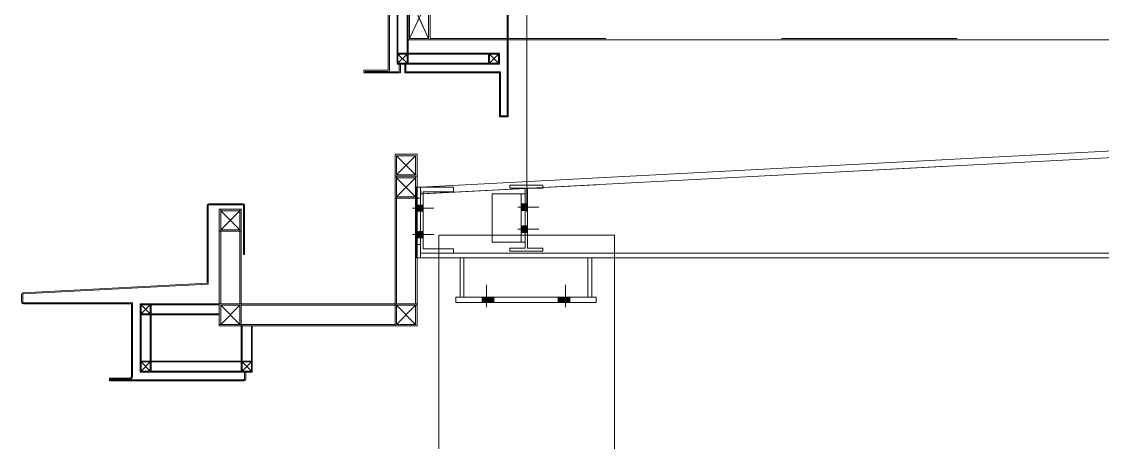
# Model space of a CAD drawing. Header units: millimetres. Extents: x 652937 to 1670132, y 1473552 to 2851037.
# Drawn here: x 663579.24 to 663581.699, y 1524558.998 to 1524559.955 of the extents above; entities that cross this region are included whole.
import ezdxf

# ---------------------------------------------------------------- set-up
doc = ezdxf.new("R2010")
doc.units = ezdxf.units.MM
for name, pattern in [('Grid Line', [22.225, 12.7, -3.175, 3.175, -3.175]), ('XKITLINE00', [0]), ('XKITLINE02', [4, 2, -2])]:
    doc.linetypes.add(name, pattern=pattern)
for name, color, linetype, lineweight in [('A-230-M_FLOOR', 7, 'Continuous', 25), ('Bolt', 7, 'Continuous', 0), ('Part', 7, 'Continuous', 0), ('Vertical Circulation', 7, 'Continuous', 9), ('Z-030-M_GRID', 7, 'Continuous', 9)]:
    doc.layers.add(name, color=color, linetype=linetype, lineweight=lineweight)

# ---------------------------------------------------------------- blocks, each defined once
blk = doc.blocks.new('*A20671558')
at = {"layer": 'Part', "color": 7, "linetype": 'XKITLINE02', "lineweight": 0}
for p, q in [((648.676025, 24.343026), (662.776018, 25.081973)), ((648.676026, 23.668126), (648.676025, 24.343026)), ((662.776018, 23.668126), (648.676025, 23.668126))]:
    blk.add_line(p, q, dxfattribs=at)
blk = doc.blocks.new('*A20681559')
at = {"layer": 'Part', "color": 7, "linetype": 'XKITLINE00', "lineweight": 0}
for p, q in [((648.676022, 23.618126), (648.676022, 23.668126)), ((648.676029, 23.618126), (648.676022, 23.618126)), ((648.676022, 23.618126), (662.776022, 23.618126)), ((649.050994, 23.668126), (662.776022, 23.668126))]:
    blk.add_line(p, q, dxfattribs=at)
at = {"layer": 'Part', "color": 7, "linetype": 'XKITLINE02', "lineweight": 0}
for p, q in [((648.676022, 23.668126), (649.050994, 23.668126)), ((648.676029, 23.668126), (648.676029, 23.618126))]:
    blk.add_line(p, q, dxfattribs=at)
blk = doc.blocks.new('*A20691560')
at = {"layer": 'Part', "color": 7, "linetype": 'XKITLINE00', "lineweight": 0}
for p, q in [((648.676022, 24.418126), (662.776022, 25.157076)), ((662.776022, 25.081973), (650.068044, 24.415976)), ((648.705994, 24.344594), (649.868044, 24.405495)), ((649.91826, 24.408126), (649.893044, 24.406805))]:
    blk.add_line(p, q, dxfattribs=at)
at = {"layer": 'Part', "color": 7, "linetype": 'XKITLINE02', "lineweight": 0}
for p, q in [((648.679948, 24.343229), (648.676022, 24.418126)), ((648.676029, 24.418126), (648.679954, 24.343229)), ((649.868044, 24.405495), (649.893044, 24.406805)), ((649.91826, 24.408126), (650.068044, 24.415976)), ((649.918267, 24.408126), (649.91826, 24.408126)), ((648.679948, 24.343229), (648.705994, 24.344594)), ((648.679954, 24.343229), (648.679948, 24.343229))]:
    blk.add_line(p, q, dxfattribs=at)
blk = doc.blocks.new('*A20701561')
at = {"layer": 'Part', "color": 7, "linetype": 'XKITLINE02', "lineweight": 0}
for p, q in [((648.784212, 26.593119), (648.784212, 26.093119)), ((648.784212, 26.109119), (648.784211, 26.109119)), ((648.784211, 26.109119), (662.259222, 26.109119))]:
    blk.add_line(p, q, dxfattribs=at)
at = {"layer": 'Part', "color": 7, "linetype": 'XKITLINE00', "lineweight": 0}
for p, q in [((648.784211, 26.318121), (648.784211, 26.093119)), ((648.784212, 26.093119), (648.784211, 26.093119)), ((648.784211, 26.093119), (662.259222, 26.093119))]:
    blk.add_line(p, q, dxfattribs=at)
blk = doc.blocks.new('*A21151606')
at = {"layer": 'Part', "color": 7, "linetype": 'XKITLINE00', "lineweight": 0}
for p, q in [((646.636028, 22.443115), (646.636028, 22.843115)), ((646.636028, 22.843115), (646.761028, 22.843115)), ((646.761029, 22.843115), (646.761028, 22.843115)), ((646.761028, 22.843115), (646.761028, 22.443115)), ((646.761028, 22.443115), (646.636028, 22.443115)), ((646.761029, 22.443115), (646.761028, 22.443115))]:
    blk.add_line(p, q, dxfattribs=at)
at = {"layer": 'Part', "color": 7, "linetype": 'XKITLINE02', "lineweight": 0}
for p, q in [((646.636029, 22.443115), (646.636029, 22.843115)), ((646.646028, 22.443115), (646.646028, 22.843115)), ((646.646029, 22.443115), (646.646029, 22.843115)), ((646.751028, 22.443115), (646.751028, 22.843115)), ((646.751029, 22.843115), (646.751029, 22.443115)), ((646.761029, 22.443115), (646.761029, 22.843115))]:
    blk.add_line(p, q, dxfattribs=at)
blk = doc.blocks.new('*A21161607')
at = {"layer": 'Part', "color": 7, "linetype": 'XKITLINE00', "lineweight": 0}
for p, q in [((645.611029, 22.968115), (645.486028, 22.968115)), ((645.486028, 22.968115), (645.486028, 22.443115)), ((645.611028, 22.443115), (645.611028, 22.968115)), ((645.486028, 22.443115), (645.611029, 22.443115))]:
    blk.add_line(p, q, dxfattribs=at)
at = {"layer": 'Part', "color": 7, "linetype": 'XKITLINE02', "lineweight": 0}
for p, q in [((645.486029, 22.443115), (645.486029, 22.968115)), ((645.496028, 22.443115), (645.496028, 22.968115)), ((645.496029, 22.443115), (645.496029, 22.968115)), ((645.601028, 22.968115), (645.601028, 22.443115)), ((645.601029, 22.443115), (645.601029, 22.968115)), ((645.611029, 22.443115), (645.611029, 22.968115))]:
    blk.add_line(p, q, dxfattribs=at)
blk = doc.blocks.new('*A21171608')
at = {"layer": 'Part', "color": 7, "linetype": 'XKITLINE00', "lineweight": 0}
for p, q in [((645.486028, 23.093115), (646.386028, 23.093115)), ((645.486028, 23.093115), (645.486028, 22.968115)), ((646.386029, 23.093115), (646.386028, 23.093115)), ((646.386028, 23.093115), (646.386028, 22.968115)), ((645.486028, 22.968115), (646.386028, 22.968115)), ((646.386028, 22.968115), (646.386029, 22.968115))]:
    blk.add_line(p, q, dxfattribs=at)
at = {"layer": 'Part', "color": 7, "linetype": 'XKITLINE02', "lineweight": 0}
for p, q in [((646.386029, 23.083115), (645.486028, 23.083115)), ((645.486029, 23.093115), (645.486029, 22.968115)), ((646.386028, 23.093115), (646.386029, 23.093115)), ((646.386029, 23.083115), (646.386028, 23.083115)), ((646.386029, 22.968115), (646.386029, 23.093115)), ((645.486028, 22.978115), (646.386029, 22.978115)), ((646.386028, 22.978115), (646.386029, 22.978115)), ((646.386028, 22.968115), (646.386029, 22.968115))]:
    blk.add_line(p, q, dxfattribs=at)
blk = doc.blocks.new('*A21181609')
at = {"layer": 'Part', "color": 7, "linetype": 'XKITLINE00', "lineweight": 0}
for p, q in [((645.486028, 22.318115), (645.486028, 22.443115)), ((645.486028, 22.443115), (645.486029, 22.443115)), ((645.486028, 22.443115), (646.761029, 22.443115)), ((646.761028, 22.443115), (646.761028, 22.318115)), ((645.486029, 22.318115), (645.486028, 22.318115)), ((645.486028, 22.318115), (646.761029, 22.318115))]:
    blk.add_line(p, q, dxfattribs=at)
at = {"layer": 'Part', "color": 7, "linetype": 'XKITLINE02', "lineweight": 0}
for p, q in [((645.486028, 22.433115), (645.486029, 22.433115)), ((646.761029, 22.433115), (645.486028, 22.433115)), ((645.486029, 22.443115), (645.486029, 22.318115)), ((646.761029, 22.443115), (646.761029, 22.318115)), ((645.486029, 22.328115), (645.486028, 22.328115)), ((645.486028, 22.328115), (646.761029, 22.328115))]:
    blk.add_line(p, q, dxfattribs=at)
blk = doc.blocks.new('*A21191610')
at = {"layer": 'Part', "color": 7, "linetype": 'XKITLINE00', "lineweight": 0}
for p, q in [((646.63603, 24.168115), (646.386028, 24.168115)), ((646.386028, 24.168115), (646.386028, 23.093115)), ((646.636028, 23.093115), (646.636028, 24.168115)), ((646.386028, 23.093115), (646.63603, 23.093115))]:
    blk.add_line(p, q, dxfattribs=at)
at = {"layer": 'Part', "color": 7, "linetype": 'XKITLINE02', "lineweight": 0}
for p, q in [((646.38603, 23.093115), (646.38603, 24.168115)), ((646.402028, 23.093115), (646.402028, 24.168115)), ((646.402029, 23.093115), (646.402029, 24.168115)), ((646.620028, 24.168115), (646.620028, 23.093115)), ((646.620029, 23.093115), (646.620029, 24.168115)), ((646.63603, 23.093115), (646.63603, 24.168115))]:
    blk.add_line(p, q, dxfattribs=at)
blk = doc.blocks.new('*A21201611')
at = {"layer": 'Part', "color": 7, "linetype": 'XKITLINE02', "lineweight": 0}
for p, q in [((645.611034, 22.443115), (645.486029, 22.443115)), ((645.486029, 22.443115), (645.486029, 22.318115)), ((645.601029, 22.328115), (645.496029, 22.433115)), ((645.496029, 22.328115), (645.601029, 22.433115)), ((645.496034, 22.433115), (645.496029, 22.433115)), ((645.496029, 22.433115), (645.496029, 22.328115)), ((645.496029, 22.433115), (645.601029, 22.433115)), ((645.496034, 22.328115), (645.601034, 22.433115)), ((645.496034, 22.433115), (645.601034, 22.328115)), ((645.601034, 22.433115), (645.601029, 22.433115)), ((645.601029, 22.433115), (645.601029, 22.328115)), ((645.611029, 22.318115), (645.611029, 22.443115)), ((645.486029, 22.318115), (645.611029, 22.318115)), ((645.496034, 22.328115), (645.496029, 22.328115)), ((645.601029, 22.328115), (645.496029, 22.328115)), ((645.601034, 22.328115), (645.601029, 22.328115)), ((645.611034, 22.318115), (645.611029, 22.318115))]:
    blk.add_line(p, q, dxfattribs=at)
blk = doc.blocks.new('*A21211612')
at = {"layer": 'Part', "color": 7, "linetype": 'XKITLINE02', "lineweight": 0}
for p, q in [((646.761034, 22.443115), (646.636029, 22.443115)), ((646.636029, 22.443115), (646.636029, 22.318115)), ((646.751029, 22.328115), (646.646029, 22.433115)), ((646.646029, 22.328115), (646.751029, 22.433115)), ((646.646034, 22.433115), (646.646029, 22.433115)), ((646.646029, 22.433115), (646.646029, 22.328115)), ((646.646029, 22.433115), (646.751029, 22.433115)), ((646.646034, 22.328115), (646.751034, 22.433115)), ((646.646034, 22.433115), (646.751034, 22.328115)), ((646.751034, 22.433115), (646.751029, 22.433115)), ((646.751029, 22.433115), (646.751029, 22.328115)), ((646.761029, 22.318115), (646.761029, 22.443115)), ((646.636029, 22.318115), (646.761029, 22.318115)), ((646.646034, 22.328115), (646.646029, 22.328115)), ((646.751029, 22.328115), (646.646029, 22.328115)), ((646.751034, 22.328115), (646.751029, 22.328115)), ((646.761034, 22.318115), (646.761029, 22.318115))]:
    blk.add_line(p, q, dxfattribs=at)
blk = doc.blocks.new('*A21221613')
at = {"layer": 'Part', "color": 7, "linetype": 'XKITLINE02', "lineweight": 0}
for p, q in [((646.636034, 24.168115), (646.38603, 24.168115)), ((646.38603, 24.168115), (646.38603, 23.918115)), ((646.62003, 23.934115), (646.40203, 24.152115)), ((646.40203, 23.934115), (646.62003, 24.152115)), ((646.402034, 24.152115), (646.40203, 24.152115)), ((646.40203, 24.152115), (646.40203, 23.934115)), ((646.40203, 24.152115), (646.62003, 24.152115)), ((646.402034, 23.934115), (646.620034, 24.152115)), ((646.402034, 24.152115), (646.620034, 23.934115)), ((646.620034, 24.152115), (646.62003, 24.152115)), ((646.62003, 24.152115), (646.62003, 23.934115)), ((646.63603, 23.918115), (646.63603, 24.168115)), ((646.38603, 23.918115), (646.63603, 23.918115)), ((646.402034, 23.934115), (646.40203, 23.934115)), ((646.62003, 23.934115), (646.40203, 23.934115)), ((646.620034, 23.934115), (646.62003, 23.934115)), ((646.636034, 23.918115), (646.63603, 23.918115))]:
    blk.add_line(p, q, dxfattribs=at)
blk = doc.blocks.new('*A21231614')
at = {"layer": 'Part', "color": 7, "linetype": 'XKITLINE02', "lineweight": 0}
for p, q in [((646.636034, 23.093115), (646.38603, 23.093115)), ((646.38603, 23.093115), (646.38603, 22.843115)), ((646.62003, 22.859115), (646.40203, 23.077115)), ((646.40203, 22.859115), (646.62003, 23.077115)), ((646.402034, 23.077115), (646.40203, 23.077115)), ((646.40203, 23.077115), (646.40203, 22.859115)), ((646.40203, 23.077115), (646.62003, 23.077115)), ((646.402034, 22.859115), (646.620034, 23.077115)), ((646.402034, 23.077115), (646.620034, 22.859115)), ((646.620034, 23.077115), (646.62003, 23.077115)), ((646.62003, 23.077115), (646.62003, 22.859115)), ((646.63603, 22.843115), (646.63603, 23.093115)), ((646.38603, 22.843115), (646.63603, 22.843115)), ((646.402034, 22.859115), (646.40203, 22.859115)), ((646.62003, 22.859115), (646.40203, 22.859115)), ((646.620034, 22.859115), (646.62003, 22.859115)), ((646.636034, 22.843115), (646.63603, 22.843115))]:
    blk.add_line(p, q, dxfattribs=at)
blk = doc.blocks.new('*A21241615')
at = {"layer": 'Part', "color": 7, "linetype": 'XKITLINE02', "lineweight": 0}
for p, q in [((645.611034, 23.093115), (645.486029, 23.093115)), ((645.486029, 23.093115), (645.486029, 22.968115)), ((645.601029, 22.978115), (645.496029, 23.083115)), ((645.496029, 22.978115), (645.601029, 23.083115)), ((645.496034, 23.083115), (645.496029, 23.083115)), ((645.496029, 23.083115), (645.496029, 22.978115)), ((645.496029, 23.083115), (645.601029, 23.083115)), ((645.496034, 22.978115), (645.601034, 23.083115)), ((645.496034, 23.083115), (645.601034, 22.978115)), ((645.601034, 23.083115), (645.601029, 23.083115)), ((645.601029, 23.083115), (645.601029, 22.978115)), ((645.611029, 22.968115), (645.611029, 23.093115)), ((645.486029, 22.968115), (645.611029, 22.968115)), ((645.496034, 22.978115), (645.496029, 22.978115)), ((645.601029, 22.978115), (645.496029, 22.978115)), ((645.601034, 22.978115), (645.601029, 22.978115)), ((645.611034, 22.968115), (645.611029, 22.968115))]:
    blk.add_line(p, q, dxfattribs=at)
blk = doc.blocks.new('*A21251616')
at = {"layer": 'Part', "color": 7, "linetype": 'XKITLINE02', "lineweight": 0}
for p, q in [((648.409219, 26.668119), (648.309211, 26.668119)), ((648.309211, 26.668119), (648.309211, 26.318121)), ((648.409211, 26.655619), (648.321711, 26.655619)), ((648.321711, 26.655619), (648.321711, 26.318121)), ((648.409211, 26.668119), (648.409211, 26.655619)), ((648.409211, 26.655619), (648.409219, 26.655619))]:
    blk.add_line(p, q, dxfattribs=at)
at = {"layer": 'Part', "color": 7, "linetype": 'XKITLINE00', "lineweight": 0}
for p, q in [((648.309211, 26.318121), (648.309211, 25.748121)), ((648.321711, 26.318121), (648.321711, 25.735621)), ((648.309219, 25.748121), (648.031711, 25.748121)), ((648.031711, 25.748121), (648.031711, 25.718121)), ((648.031711, 25.718121), (648.446719, 25.718121)), ((648.321711, 25.735621), (648.044211, 25.735621)), ((648.044211, 25.735621), (648.044211, 25.730621)), ((648.044211, 25.730621), (648.044219, 25.730621)), ((648.044211, 25.730621), (648.434219, 25.730621)), ((648.321711, 25.735621), (648.321719, 25.735621)), ((648.434211, 25.818119), (648.446719, 25.818119)), ((648.434211, 25.818119), (648.434211, 25.730621)), ((648.446711, 25.718121), (648.446711, 25.818119))]:
    blk.add_line(p, q, dxfattribs=at)
blk = doc.blocks.new('*A21261617')
at = {"layer": 'Part', "color": 7, "linetype": 'XKITLINE02', "lineweight": 0}
for p, q in [((649.674219, 26.608119), (649.574211, 26.608119)), ((649.574211, 26.608119), (649.574211, 26.595619)), ((649.661711, 26.595619), (649.574211, 26.595619)), ((649.661711, 26.595619), (649.661711, 26.318121)), ((649.661719, 26.595619), (649.661711, 26.595619)), ((649.674211, 26.608119), (649.674211, 26.318121))]:
    blk.add_line(p, q, dxfattribs=at)
at = {"layer": 'Part', "color": 7, "linetype": 'XKITLINE00', "lineweight": 0}
for p, q in [((649.661711, 26.318121), (649.661711, 25.230621)), ((649.674211, 26.318121), (649.674211, 25.218121)), ((648.496711, 25.818119), (648.496711, 25.718121)), ((648.496711, 25.818119), (648.509219, 25.818119)), ((648.496711, 25.718121), (649.574219, 25.718121)), ((648.509211, 25.818119), (648.509211, 25.730621)), ((648.509211, 25.730621), (648.509219, 25.730621)), ((648.509211, 25.730621), (649.586719, 25.730621)), ((649.574211, 25.718121), (649.574211, 25.218121)), ((649.586711, 25.730621), (649.586711, 25.230621)), ((649.574211, 25.218121), (649.674219, 25.218121)), ((649.586711, 25.230621), (649.586719, 25.230621)), ((649.586711, 25.230621), (649.661719, 25.230621))]:
    blk.add_line(p, q, dxfattribs=at)
blk = doc.blocks.new('*A21281619')
at = {"layer": 'Part', "color": 7, "linetype": 'XKITLINE02', "lineweight": 0}
for p, q in [((648.534219, 26.593119), (648.534211, 26.593119)), ((648.784219, 26.593119), (648.534211, 26.593119)), ((648.534211, 26.593119), (648.534211, 26.318121)), ((648.550211, 26.577119), (648.670855, 26.318121)), ((648.550219, 26.577119), (648.550211, 26.577119)), ((648.550211, 26.577119), (648.550211, 26.318121)), ((648.550211, 26.577119), (648.768211, 26.577119)), ((648.550219, 26.109119), (648.768219, 26.577119)), ((648.768219, 26.109119), (648.550219, 26.577119)), ((648.647566, 26.318121), (648.768211, 26.577119)), ((648.768219, 26.577119), (648.768211, 26.577119)), ((648.768211, 26.577119), (648.768211, 26.318121)), ((648.784211, 26.593119), (648.784211, 26.318121))]:
    blk.add_line(p, q, dxfattribs=at)
at = {"layer": 'Part', "color": 7, "linetype": 'XKITLINE00', "lineweight": 0}
for p, q in [((648.534211, 26.318121), (648.534211, 26.093119)), ((648.550211, 26.109119), (648.647566, 26.318121)), ((648.550211, 26.318121), (648.550211, 26.109119)), ((648.670855, 26.318121), (648.768211, 26.109119)), ((648.768211, 26.318121), (648.768211, 26.109119)), ((648.784211, 26.318121), (648.784211, 26.093119)), ((648.534211, 26.093119), (648.784219, 26.093119)), ((648.550219, 26.109119), (648.550211, 26.109119)), ((648.768211, 26.109119), (648.550211, 26.109119)), ((648.768219, 26.109119), (648.768211, 26.109119))]:
    blk.add_line(p, q, dxfattribs=at)
blk = doc.blocks.new('*A21291620')
at = {"layer": 'Part', "color": 7, "linetype": 'XKITLINE00', "lineweight": 0}
for p, q in [((648.675994, 23.668126), (648.675994, 24.418126)), ((648.676022, 24.418126), (648.675994, 24.418126)), ((648.675994, 24.418126), (649.050994, 24.418126)), ((648.705994, 24.368126), (648.706022, 24.368126)), ((648.705994, 23.718126), (648.705994, 24.368126)), ((648.705994, 24.368126), (649.050994, 24.368126)), ((649.050994, 24.418126), (649.051022, 24.418126)), ((649.050994, 24.368126), (649.050994, 24.418126)), ((649.050994, 24.368126), (649.051022, 24.368126)), ((649.050994, 23.668126), (648.675994, 23.668126)), ((648.706022, 23.718126), (648.705994, 23.718126)), ((648.705994, 23.718126), (649.050994, 23.718126)), ((649.050994, 23.718126), (649.051022, 23.718126)), ((649.050994, 23.668126), (649.050994, 23.718126)), ((649.051022, 23.668126), (649.050994, 23.668126))]:
    blk.add_line(p, q, dxfattribs=at)
at = {"layer": 'Part', "color": 7, "linetype": 'XKITLINE02', "lineweight": 0}
for p, q in [((648.676022, 24.418126), (648.676022, 23.668126)), ((648.706022, 24.368126), (648.706022, 23.718126)), ((649.051022, 24.418126), (649.051022, 24.368126)), ((649.051022, 23.668126), (649.050994, 23.668126)), ((649.051022, 23.718126), (649.051022, 23.668126))]:
    blk.add_line(p, q, dxfattribs=at)
blk = doc.blocks.new('*A21301621')
at = {"layer": 'Part', "color": 7, "linetype": 'XKITLINE00', "lineweight": 0}
for p, q in [((649.693044, 24.443126), (649.693044, 24.408126)), ((649.693075, 24.443126), (649.693044, 24.443126)), ((649.693044, 24.443126), (650.068044, 24.443126)), ((649.693044, 24.408126), (649.693075, 24.408126)), ((649.693044, 24.408126), (649.868044, 24.408126)), ((649.868044, 24.408126), (649.868075, 24.408126)), ((649.868044, 24.408126), (649.868044, 23.728126)), ((649.893044, 24.408126), (649.893075, 24.408126)), ((649.893044, 23.728126), (649.893044, 24.408126)), ((649.893044, 24.408126), (650.068044, 24.408126)), ((650.068044, 24.443126), (650.068075, 24.443126)), ((650.068044, 24.408126), (650.068044, 24.443126)), ((650.068044, 24.408126), (650.068075, 24.408126)), ((649.693075, 23.728126), (649.693044, 23.728126)), ((649.693044, 23.728126), (649.868044, 23.728126)), ((649.693044, 23.728126), (649.693044, 23.693126)), ((649.693044, 23.693126), (649.693075, 23.693126)), ((649.693044, 23.693126), (650.068044, 23.693126)), ((649.868044, 23.728126), (649.868075, 23.728126)), ((649.893075, 23.728126), (649.893044, 23.728126)), ((649.893044, 23.728126), (650.068044, 23.728126)), ((650.068044, 23.728126), (650.068075, 23.728126)), ((650.068044, 23.693126), (650.068044, 23.728126)), ((650.068044, 23.693126), (650.068075, 23.693126))]:
    blk.add_line(p, q, dxfattribs=at)
at = {"layer": 'Part', "color": 7, "linetype": 'XKITLINE02', "lineweight": 0}
for p, q in [((649.693075, 24.408126), (649.693075, 24.443126)), ((649.868075, 23.728126), (649.868075, 24.408126)), ((649.893075, 24.408126), (649.893075, 23.728126)), ((650.068075, 24.443126), (650.068075, 24.408126)), ((649.693075, 23.693126), (649.693075, 23.728126)), ((650.068075, 23.728126), (650.068075, 23.693126))]:
    blk.add_line(p, q, dxfattribs=at)
blk = doc.blocks.new('*A21311622')
at = {"layer": 'Part', "color": 7, "linetype": 'XKITLINE00', "lineweight": 0}
for p, q in [((648.409219, 25.943119), (648.409211, 25.943119)), ((648.534219, 25.943119), (648.409211, 25.943119)), ((648.409211, 25.943119), (648.409211, 25.818119)), ((648.524211, 25.828119), (648.419211, 25.933119)), ((648.419211, 25.828119), (648.524211, 25.933119)), ((648.419219, 25.933119), (648.419211, 25.933119)), ((648.419211, 25.828119), (648.419211, 25.933119)), ((648.419211, 25.933119), (648.524211, 25.933119)), ((648.524219, 25.933119), (648.524211, 25.933119)), ((648.524211, 25.933119), (648.524211, 25.828119)), ((648.534211, 25.943119), (648.534211, 25.818119)), ((648.409211, 25.818119), (648.534219, 25.818119)), ((648.419219, 25.828119), (648.419211, 25.828119)), ((648.524211, 25.828119), (648.419211, 25.828119)), ((648.524219, 25.828119), (648.524211, 25.828119))]:
    blk.add_line(p, q, dxfattribs=at)
at = {"layer": 'Part', "color": 7, "linetype": 'XKITLINE02', "lineweight": 0}
for p, q in [((648.419219, 25.828119), (648.524219, 25.933119)), ((648.419219, 25.933119), (648.524219, 25.828119))]:
    blk.add_line(p, q, dxfattribs=at)
blk = doc.blocks.new('*A21321623')
at = {"layer": 'Part', "color": 7, "linetype": 'XKITLINE00', "lineweight": 0}
for p, q in [((649.449219, 25.943119), (649.449211, 25.943119)), ((649.574219, 25.943119), (649.449211, 25.943119)), ((649.449211, 25.943119), (649.449211, 25.818119)), ((649.564211, 25.828119), (649.459211, 25.933119)), ((649.459211, 25.828119), (649.564211, 25.933119)), ((649.459219, 25.933119), (649.459211, 25.933119)), ((649.459211, 25.828119), (649.459211, 25.933119)), ((649.459211, 25.933119), (649.564211, 25.933119)), ((649.564219, 25.933119), (649.564211, 25.933119)), ((649.564211, 25.933119), (649.564211, 25.828119)), ((649.574211, 25.943119), (649.574211, 25.818119)), ((649.449211, 25.818119), (649.574219, 25.818119)), ((649.459219, 25.828119), (649.459211, 25.828119)), ((649.564211, 25.828119), (649.459211, 25.828119)), ((649.564219, 25.828119), (649.564211, 25.828119))]:
    blk.add_line(p, q, dxfattribs=at)
at = {"layer": 'Part', "color": 7, "linetype": 'XKITLINE02', "lineweight": 0}
for p, q in [((649.459219, 25.828119), (649.564219, 25.933119)), ((649.459219, 25.933119), (649.564219, 25.828119))]:
    blk.add_line(p, q, dxfattribs=at)
blk = doc.blocks.new('*A21341625')
at = {"layer": 'Part', "color": 7, "linetype": 'XKITLINE00', "lineweight": 0}
for p, q in [((646.386028, 22.843115), (646.386028, 23.093115)), ((646.386028, 23.093115), (646.38603, 23.093115)), ((646.386028, 23.093115), (648.63603, 23.093115)), ((648.636028, 23.093115), (648.636028, 22.843115)), ((646.38603, 22.843115), (646.386028, 22.843115)), ((646.386028, 22.843115), (648.63603, 22.843115))]:
    blk.add_line(p, q, dxfattribs=at)
at = {"layer": 'Part', "color": 7, "linetype": 'XKITLINE02', "lineweight": 0}
for p, q in [((646.386028, 23.077115), (646.386029, 23.077115)), ((648.636029, 23.077115), (646.386028, 23.077115)), ((646.38603, 23.093115), (646.38603, 22.843115)), ((648.63603, 23.093115), (648.63603, 22.843115)), ((646.386029, 22.859115), (646.386028, 22.859115)), ((646.386028, 22.859115), (648.636029, 22.859115))]:
    blk.add_line(p, q, dxfattribs=at)
blk = doc.blocks.new('*A21351626')
at = {"layer": 'Part', "color": 7, "linetype": 'XKITLINE00', "lineweight": 0}
for p, q in [((648.386028, 24.543115), (648.386028, 23.093115)), ((648.636028, 24.543115), (648.636028, 24.418126)), ((648.636028, 23.618126), (648.636028, 23.093115)), ((648.386028, 23.093115), (648.63603, 23.093115))]:
    blk.add_line(p, q, dxfattribs=at)
at = {"layer": 'Part', "color": 7, "linetype": 'XKITLINE02', "lineweight": 0}
for p, q in [((648.63603, 24.543115), (648.386028, 24.543115)), ((648.38603, 23.093115), (648.38603, 24.543115)), ((648.402028, 23.093115), (648.402028, 24.543115)), ((648.402029, 23.093115), (648.402029, 24.543115)), ((648.620028, 24.543115), (648.620028, 23.093115)), ((648.620029, 23.093115), (648.620029, 24.543115)), ((648.63603, 23.093115), (648.63603, 24.543115)), ((648.636028, 24.418126), (648.636028, 23.618126))]:
    blk.add_line(p, q, dxfattribs=at)
blk = doc.blocks.new('*A21361627')
at = {"layer": 'Bolt', "color": 7, "linetype": 'XKITLINE02', "lineweight": 0}
for p, q in [((648.58643, 24.180575), (648.82603, 24.180575)), ((648.62603, 24.215575), (648.67603, 24.215575)), ((648.62603, 24.145575), (648.67603, 24.145575)), ((648.67603, 24.215575), (648.70603, 24.215575)), ((648.67603, 24.145575), (648.70603, 24.145575)), ((648.58643, 23.880575), (648.82603, 23.880575)), ((648.62603, 23.915575), (648.67603, 23.915575)), ((648.67603, 23.915575), (648.70603, 23.915575)), ((648.62603, 23.845575), (648.67603, 23.845575)), ((648.67603, 23.845575), (648.70603, 23.845575))]:
    blk.add_line(p, q, dxfattribs=at)
blk = doc.blocks.new('*A21371628')
at = {"layer": 'Bolt'}
for points in [[(649.823, 24.231), (649.868, 24.231), (649.868, 24.156), (649.823, 24.156)], [(649.868, 24.231), (649.893, 24.231), (649.893, 24.156), (649.868, 24.156)], [(649.823, 23.981), (649.868, 23.981), (649.868, 23.906), (649.823, 23.906)], [(649.868, 23.981), (649.893, 23.981), (649.893, 23.906), (649.868, 23.906)]]:
    blk.add_hatch(color=7, dxfattribs=at).paths.add_polyline_path(points, flags=17)
at = {"layer": 'Bolt', "color": 7, "linetype": 'XKITLINE00', "lineweight": 0}
for p, q in [((649.823, 24.231), (649.868, 24.231)), ((649.868, 24.231), (649.893, 24.231)), ((649.783, 24.193), (650.023, 24.193)), ((649.823, 24.156), (649.868, 24.156)), ((649.868, 24.156), (649.893, 24.156)), ((649.783, 23.943), (650.023, 23.943)), ((649.823, 23.981), (649.868, 23.981)), ((649.823, 23.906), (649.868, 23.906)), ((649.868, 23.981), (649.893, 23.981)), ((649.868, 23.906), (649.893, 23.906))]:
    blk.add_line(p, q, dxfattribs=at)
blk = doc.blocks.new('*A21381629')
at = {"layer": 'Bolt'}
for points in [[(648.626, 24.216), (648.676, 24.216), (648.676, 24.146), (648.626, 24.146)], [(648.676, 24.216), (648.706, 24.216), (648.706, 24.146), (648.676, 24.146)], [(648.626, 23.916), (648.676, 23.916), (648.676, 23.846), (648.626, 23.846)], [(648.676, 23.916), (648.706, 23.916), (648.706, 23.846), (648.676, 23.846)]]:
    blk.add_hatch(color=7, dxfattribs=at).paths.add_polyline_path(points, flags=17)
at = {"layer": 'Bolt', "color": 7, "linetype": 'XKITLINE00', "lineweight": 0}
for p, q in [((648.586, 24.181), (648.826, 24.181)), ((648.626, 24.216), (648.676, 24.216)), ((648.626, 24.146), (648.676, 24.146)), ((648.676, 24.216), (648.706, 24.216)), ((648.676, 24.146), (648.706, 24.146)), ((648.586, 23.881), (648.826, 23.881)), ((648.626, 23.916), (648.676, 23.916)), ((648.676, 23.916), (648.706, 23.916)), ((648.626, 23.846), (648.676, 23.846)), ((648.676, 23.846), (648.706, 23.846))]:
    blk.add_line(p, q, dxfattribs=at)
blk = doc.blocks.new('*A21391630')
at = {"layer": 'Part', "color": 7, "linetype": 'XKITLINE00', "lineweight": 0}
for p, q in [((648.626022, 24.418126), (648.676022, 24.418126)), ((648.626022, 24.418126), (648.626022, 24.293023)), ((648.67602, 24.293023), (648.62602, 24.293023)), ((648.62602, 23.768126), (648.62602, 24.293023)), ((648.67602, 23.768126), (648.62602, 23.768126)), ((648.626022, 23.618126), (648.626022, 23.768126)), ((648.676022, 23.618126), (648.626022, 23.618126)), ((648.676022, 23.668126), (648.676022, 23.618126)), ((648.676022, 23.618126), (648.676029, 23.618126))]:
    blk.add_line(p, q, dxfattribs=at)
at = {"layer": 'Part', "color": 7, "linetype": 'XKITLINE02', "lineweight": 0}
for p, q in [((648.626029, 24.293023), (648.626029, 24.418126)), ((648.676029, 24.418126), (648.676022, 24.418126)), ((648.676022, 24.418126), (648.676022, 24.293023)), ((648.676022, 24.418126), (648.676029, 24.418126)), ((648.676029, 24.293023), (648.676029, 24.418126)), ((648.626031, 23.768126), (648.626031, 24.293023)), ((648.67602, 24.293023), (648.67602, 23.768126)), ((648.676022, 24.293023), (648.67602, 24.293023)), ((648.67602, 24.293023), (648.676031, 24.293023)), ((648.67602, 24.293023), (648.676029, 24.293023)), ((648.67602, 24.293023), (648.676022, 24.293023)), ((648.676031, 24.293023), (648.676029, 24.293023)), ((648.676031, 23.768126), (648.676031, 24.293023)), ((648.626029, 23.618126), (648.626029, 23.768126)), ((648.67602, 23.768126), (648.676022, 23.768126)), ((648.67602, 23.768126), (648.676022, 23.768126)), ((648.67602, 23.768126), (648.676029, 23.768126)), ((648.67602, 23.768126), (648.676031, 23.768126)), ((648.676022, 23.768126), (648.676022, 23.668126)), ((648.676029, 23.618126), (648.676029, 23.768126)), ((648.676029, 23.768126), (648.676031, 23.768126)), ((648.676022, 23.618126), (648.676029, 23.618126))]:
    blk.add_line(p, q, dxfattribs=at)
blk = doc.blocks.new('*A21401631')
at = {"layer": 'Bolt'}
for points in [[(649.474, 23.168), (649.474, 23.108), (649.379, 23.108), (649.379, 23.168)], [(649.474, 23.168), (649.474, 23.108), (649.379, 23.108), (649.379, 23.168)], [(650.374, 23.168), (650.374, 23.108), (650.279, 23.108), (650.279, 23.168)], [(650.374, 23.168), (650.374, 23.108), (650.279, 23.108), (650.279, 23.168)]]:
    blk.add_hatch(color=7, dxfattribs=at).paths.add_polyline_path(points, flags=17)
at = {"layer": 'Bolt', "color": 7, "linetype": 'XKITLINE00', "lineweight": 0}
for p, q in [((649.426, 23.055), (649.426, 23.308)), ((649.426, 23.055), (649.426, 23.308)), ((650.326, 23.055), (650.326, 23.308)), ((650.326, 23.055), (650.326, 23.308)), ((649.379, 23.108), (649.379, 23.168)), ((649.379, 23.108), (649.379, 23.168)), ((649.474, 23.108), (649.474, 23.168)), ((649.474, 23.108), (649.474, 23.168)), ((650.279, 23.108), (650.279, 23.168)), ((650.279, 23.108), (650.279, 23.168)), ((650.374, 23.108), (650.374, 23.168)), ((650.374, 23.108), (650.374, 23.168))]:
    blk.add_line(p, q, dxfattribs=at)
blk = doc.blocks.new('*A21411632')
at = {"layer": 'Bolt'}
for points in [[(649.441, 23.108), (649.441, 23.168), (649.511, 23.168), (649.511, 23.108)], [(649.441, 23.108), (649.441, 23.168), (649.511, 23.168), (649.511, 23.108)], [(650.241, 23.108), (650.241, 23.168), (650.311, 23.168), (650.311, 23.108)], [(650.241, 23.108), (650.241, 23.168), (650.311, 23.168), (650.311, 23.108)]]:
    blk.add_hatch(color=7, dxfattribs=at).paths.add_polyline_path(points, flags=17)
at = {"layer": 'Bolt', "color": 7, "linetype": 'XKITLINE00', "lineweight": 0}
for p, q in [((649.441, 23.168), (649.441, 23.108)), ((649.441, 23.168), (649.441, 23.108)), ((649.476, 23.168), (649.476, 23.108)), ((649.476, 23.168), (649.476, 23.108)), ((649.511, 23.168), (649.511, 23.108)), ((649.511, 23.168), (649.511, 23.108)), ((650.241, 23.168), (650.241, 23.108)), ((650.241, 23.168), (650.241, 23.108)), ((650.276, 23.168), (650.276, 23.108)), ((650.276, 23.168), (650.276, 23.108)), ((650.311, 23.168), (650.311, 23.108)), ((650.311, 23.168), (650.311, 23.108))]:
    blk.add_line(p, q, dxfattribs=at)
blk = doc.blocks.new('*A21421633')
at = {"layer": 'Part', "color": 7, "linetype": 'XKITLINE00', "lineweight": 0}
for p, q in [((649.493075, 24.343126), (649.868073, 24.343126)), ((649.493075, 23.793126), (649.493075, 24.343126)), ((649.823073, 23.793126), (649.823073, 24.343126)), ((649.493075, 23.793126), (649.868073, 23.793126))]:
    blk.add_line(p, q, dxfattribs=at)
at = {"layer": 'Part', "color": 7, "linetype": 'XKITLINE02', "lineweight": 0}
for p, q in [((649.493075, 24.343126), (649.493075, 23.793126)), ((649.823075, 23.793126), (649.823075, 24.343126)), ((649.868073, 24.343126), (649.868075, 24.343126)), ((649.868075, 24.343126), (649.868073, 24.343126)), ((649.868073, 24.343126), (649.868073, 23.793126)), ((649.868075, 23.793126), (649.868075, 24.343126)), ((649.868073, 23.793126), (649.868075, 23.793126)), ((649.868073, 23.793126), (649.868075, 23.793126))]:
    blk.add_line(p, q, dxfattribs=at)
blk = doc.blocks.new('*A21431634')
at = {"layer": 'Part', "color": 7, "linetype": 'XKITLINE02', "lineweight": 0}
for p, q in [((649.493076, 23.793126), (649.493076, 24.343126)), ((649.493076, 24.343126), (649.868078, 24.343126)), ((649.493076, 23.793126), (649.493076, 24.343126)), ((649.823076, 23.793126), (649.823076, 24.343126)), ((649.823078, 23.793126), (649.823078, 24.343126)), ((649.868076, 23.793126), (649.868076, 24.343126)), ((649.868078, 24.343126), (649.868078, 23.793126)), ((649.493076, 23.793126), (649.868078, 23.793126))]:
    blk.add_line(p, q, dxfattribs=at)
blk = doc.blocks.new('*A21441635')
at = {"layer": 'Part', "color": 7, "linetype": 'XKITLINE00', "lineweight": 0}
for p, q in [((649.125587, 23.168115), (649.125587, 23.617965)), ((649.125592, 23.617965), (649.125587, 23.617965)), ((649.125587, 23.617965), (650.625587, 23.617965)), ((649.170587, 23.168115), (649.170587, 23.617965)), ((650.580587, 23.168115), (650.580587, 23.617965)), ((650.625587, 23.617965), (650.625592, 23.617965)), ((650.625587, 23.168115), (650.625587, 23.617965))]:
    blk.add_line(p, q, dxfattribs=at)
at = {"layer": 'Part', "color": 7, "linetype": 'XKITLINE02', "lineweight": 0}
for p, q in [((649.125592, 23.167965), (649.125592, 23.617965)), ((649.17059, 23.167965), (649.17059, 23.617965)), ((649.17059, 23.167965), (649.17059, 23.617965)), ((649.170592, 23.167965), (649.170592, 23.617965)), ((650.58059, 23.167965), (650.58059, 23.617965)), ((650.58059, 23.167965), (650.58059, 23.617965)), ((650.580592, 23.167965), (650.580592, 23.617965)), ((650.625592, 23.167965), (650.625592, 23.617965)), ((649.125587, 23.167965), (649.125587, 23.168115)), ((649.125592, 23.167965), (649.125587, 23.167965)), ((649.125587, 23.167965), (650.625592, 23.167965)), ((649.170587, 23.167965), (649.170587, 23.168115)), ((650.580587, 23.167965), (650.580587, 23.168115)), ((650.625587, 23.167965), (650.625587, 23.168115))]:
    blk.add_line(p, q, dxfattribs=at)
blk = doc.blocks.new('*A21451636')
at = {"layer": 'Part', "color": 7, "linetype": 'XKITLINE00', "lineweight": 0}
for p, q in [((650.676046, 23.168115), (649.07604, 23.168115)), ((649.07604, 23.168115), (649.07604, 23.108115)), ((650.67604, 23.108115), (650.67604, 23.168115)), ((649.07604, 23.108115), (650.676046, 23.108115))]:
    blk.add_line(p, q, dxfattribs=at)
at = {"layer": 'Part', "color": 7, "linetype": 'XKITLINE02', "lineweight": 0}
for p, q in [((649.076046, 23.168115), (649.076046, 23.108115)), ((650.676046, 23.108115), (650.676046, 23.168115))]:
    blk.add_line(p, q, dxfattribs=at)
blk = doc.blocks.new('*A21461637')
at = {"layer": 'Part', "color": 7, "linetype": 'XKITLINE02', "lineweight": 0}
for p, q in [((648.409212, 26.593119), (648.409211, 26.593119)), ((648.409211, 26.593119), (648.534212, 26.593119)), ((648.409211, 26.593119), (648.409211, 26.318121)), ((648.409212, 25.943119), (648.409212, 26.593119)), ((648.419211, 26.593119), (648.419211, 25.943119)), ((648.419212, 25.943119), (648.419212, 26.593119)), ((648.524211, 25.943119), (648.524211, 26.593119)), ((648.524212, 25.943119), (648.524212, 26.593119)), ((648.534211, 26.593119), (648.534211, 26.318121)), ((648.534212, 25.943119), (648.534212, 26.593119))]:
    blk.add_line(p, q, dxfattribs=at)
at = {"layer": 'Part', "color": 7, "linetype": 'XKITLINE00', "lineweight": 0}
for p, q in [((648.409211, 26.318121), (648.409211, 25.943119)), ((648.534211, 26.318121), (648.534211, 25.943119)), ((648.409211, 25.943119), (648.409212, 25.943119)), ((648.409211, 25.943119), (648.534212, 25.943119))]:
    blk.add_line(p, q, dxfattribs=at)
blk = doc.blocks.new('*A21471638')
at = {"layer": 'Part', "color": 7, "linetype": 'XKITLINE00', "lineweight": 0}
for p, q in [((648.534211, 25.818119), (648.534211, 25.943119)), ((648.534211, 25.943119), (648.534212, 25.943119)), ((648.534211, 25.943119), (649.449212, 25.943119)), ((649.449211, 25.943119), (649.449211, 25.818119)), ((648.534212, 25.818119), (648.534211, 25.818119)), ((648.534211, 25.818119), (649.449212, 25.818119))]:
    blk.add_line(p, q, dxfattribs=at)
at = {"layer": 'Part', "color": 7, "linetype": 'XKITLINE02', "lineweight": 0}
for p, q in [((648.534211, 25.933119), (648.534212, 25.933119)), ((649.449212, 25.933119), (648.534211, 25.933119)), ((648.534212, 25.943119), (648.534212, 25.818119)), ((649.449212, 25.943119), (649.449212, 25.818119)), ((648.534212, 25.828119), (648.534211, 25.828119)), ((648.534211, 25.828119), (649.449212, 25.828119))]:
    blk.add_line(p, q, dxfattribs=at)
blk = doc.blocks.new('*A21491640')
at = {"layer": 'Part', "color": 7, "linetype": 'XKITLINE00', "lineweight": 0}
for p, q in [((648.385992, 24.543115), (648.385992, 24.793115)), ((648.385992, 24.793115), (648.386034, 24.793115)), ((648.385992, 24.793115), (648.636034, 24.793115)), ((648.401992, 24.777115), (648.619992, 24.559115)), ((648.401992, 24.559115), (648.619992, 24.777115)), ((648.401992, 24.777115), (648.401992, 24.559115)), ((648.401992, 24.777115), (648.619992, 24.777115)), ((648.619992, 24.559115), (648.619992, 24.777115)), ((648.619992, 24.777115), (648.620034, 24.777115)), ((648.635992, 24.793115), (648.635992, 24.543115)), ((648.635992, 24.543115), (648.385992, 24.543115)), ((648.401992, 24.559115), (648.402034, 24.559115)), ((648.401992, 24.559115), (648.620034, 24.559115)), ((648.635992, 24.543115), (648.636034, 24.543115))]:
    blk.add_line(p, q, dxfattribs=at)
at = {"layer": 'Part', "color": 7, "linetype": 'XKITLINE02', "lineweight": 0}
for p, q in [((648.402034, 24.559115), (648.620034, 24.777115)), ((648.402034, 24.777115), (648.620034, 24.559115))]:
    blk.add_line(p, q, dxfattribs=at)
blk = doc.blocks.new('*A21501641')
at = {"layer": 'Part', "color": 7, "linetype": 'XKITLINE00', "lineweight": 0}
for p, q in [((646.268528, 24.230615), (646.258528, 24.227935)), ((646.268528, 24.230615), (646.653528, 24.230615)), ((646.663528, 24.227935), (646.653528, 24.230615)), ((646.251207, 24.220615), (646.248528, 24.210615)), ((646.248528, 23.329485), (646.248528, 24.210615)), ((646.258528, 24.227935), (646.251207, 24.220615)), ((646.261028, 24.210615), (646.262033, 24.214365)), ((646.261028, 24.210615), (646.261028, 23.317626)), ((646.262033, 24.214365), (646.264778, 24.21711)), ((646.264778, 24.21711), (646.268528, 24.218115)), ((646.268528, 24.218115), (646.653528, 24.218115)), ((646.653528, 24.218115), (646.657278, 24.21711)), ((646.657278, 24.21711), (646.660023, 24.214365)), ((646.660023, 24.214365), (646.661028, 24.210615)), ((646.661028, 23.655615), (646.661028, 24.210615)), ((646.670848, 24.220615), (646.663528, 24.227935)), ((646.673528, 24.210615), (646.670848, 24.220615)), ((646.673528, 23.655615), (646.673528, 24.210615)), ((646.673528, 23.655615), (646.661028, 23.655615)), ((646.673534, 23.655615), (646.673528, 23.655615)), ((644.154975, 23.219114), (646.248534, 23.329485)), ((644.155633, 23.206631), (646.261028, 23.317626)), ((646.261028, 23.317626), (646.261034, 23.317626)), ((644.141518, 23.212906), (644.136028, 23.199141)), ((644.136028, 23.113115), (644.136028, 23.199141)), ((644.154975, 23.219114), (644.141518, 23.212906)), ((644.148528, 23.199141), (644.150587, 23.204303)), ((644.148528, 23.113115), (644.148528, 23.199141)), ((644.150587, 23.204303), (644.155633, 23.206631)), ((644.136028, 23.113115), (644.138707, 23.103115)), ((644.138707, 23.103115), (644.146028, 23.095794)), ((644.146028, 23.095794), (644.156028, 23.093115)), ((644.149533, 23.109365), (644.148528, 23.113115)), ((644.152278, 23.10662), (644.149533, 23.109365)), ((644.156028, 23.105615), (644.152278, 23.10662)), ((644.156028, 23.105615), (645.398534, 23.105615)), ((644.156028, 23.093115), (645.386034, 23.093115)), ((645.386028, 22.268115), (645.386028, 23.093115)), ((645.398528, 22.268115), (645.398528, 23.105615)), ((645.386028, 22.268115), (645.383348, 22.258115)), ((645.394174, 22.251865), (645.398528, 22.268115)), ((646.673528, 22.318115), (646.686034, 22.318115)), ((646.673528, 22.318115), (646.673528, 22.238115)), ((646.686028, 22.238115), (646.686028, 22.318115)), ((645.366028, 22.248115), (645.136028, 22.248115)), ((645.136028, 22.248115), (645.136028, 22.218115)), ((645.136028, 22.218115), (646.666028, 22.218115)), ((645.366028, 22.235615), (645.148528, 22.235615)), ((645.148528, 22.235615), (645.148528, 22.230615)), ((645.148528, 22.230615), (645.148534, 22.230615)), ((645.148528, 22.230615), (646.666028, 22.230615)), ((645.376028, 22.250794), (645.366028, 22.248115)), ((645.366028, 22.235615), (645.382278, 22.239969)), ((645.383348, 22.258115), (645.376028, 22.250794)), ((645.382278, 22.239969), (645.394174, 22.251865)), ((646.669778, 22.23162), (646.666028, 22.230615)), ((646.666028, 22.218115), (646.676028, 22.220794)), ((646.672523, 22.234365), (646.669778, 22.23162)), ((646.673528, 22.238115), (646.672523, 22.234365)), ((646.676028, 22.220794), (646.683348, 22.228115)), ((646.683348, 22.228115), (646.686028, 22.238115))]:
    blk.add_line(p, q, dxfattribs=at)
blk = doc.blocks.new('*A21511642')
at = {"layer": 'Part', "color": 7, "linetype": 'XKITLINE02', "lineweight": 0}
for p, q in [((648.636034, 23.093115), (648.38603, 23.093115)), ((648.38603, 23.093115), (648.38603, 22.843115)), ((648.62003, 22.859115), (648.40203, 23.077115)), ((648.40203, 22.859115), (648.62003, 23.077115)), ((648.402034, 23.077115), (648.40203, 23.077115)), ((648.40203, 23.077115), (648.40203, 22.859115)), ((648.40203, 23.077115), (648.62003, 23.077115)), ((648.402034, 22.859115), (648.620034, 23.077115)), ((648.402034, 23.077115), (648.620034, 22.859115)), ((648.620034, 23.077115), (648.62003, 23.077115)), ((648.62003, 23.077115), (648.62003, 22.859115)), ((648.63603, 22.843115), (648.63603, 23.093115)), ((648.38603, 22.843115), (648.63603, 22.843115)), ((648.402034, 22.859115), (648.40203, 22.859115)), ((648.62003, 22.859115), (648.40203, 22.859115)), ((648.620034, 22.859115), (648.62003, 22.859115)), ((648.636034, 22.843115), (648.63603, 22.843115))]:
    blk.add_line(p, q, dxfattribs=at)
blk = doc.blocks.new('*A21521643')
at = {"layer": 'Part', "color": 7, "linetype": 'XKITLINE02', "lineweight": 0}
for p, q in [((648.636034, 24.543115), (648.38603, 24.543115)), ((648.38603, 24.543115), (648.38603, 24.293115)), ((648.62003, 24.309115), (648.40203, 24.527115)), ((648.40203, 24.309115), (648.62003, 24.527115)), ((648.402034, 24.527115), (648.40203, 24.527115)), ((648.40203, 24.527115), (648.40203, 24.309115)), ((648.40203, 24.527115), (648.62003, 24.527115)), ((648.402034, 24.309115), (648.620034, 24.527115)), ((648.402034, 24.527115), (648.620034, 24.309115)), ((648.620034, 24.527115), (648.62003, 24.527115)), ((648.62003, 24.527115), (648.62003, 24.309115)), ((648.63603, 24.293115), (648.63603, 24.543115)), ((648.38603, 24.293115), (648.63603, 24.293115)), ((648.402034, 24.309115), (648.40203, 24.309115)), ((648.62003, 24.309115), (648.40203, 24.309115)), ((648.620034, 24.309115), (648.62003, 24.309115)), ((648.636034, 24.293115), (648.63603, 24.293115))]:
    blk.add_line(p, q, dxfattribs=at)
blk = doc.blocks.new('*A21531644')
at = {"layer": 'Part', "color": 7, "linetype": 'XKITLINE02', "lineweight": 0}
for p, q in [((650.068086, 24.443126), (649.693076, 24.443126)), ((649.693076, 24.443126), (649.693076, 24.408126)), ((649.693076, 24.408126), (649.868086, 24.408126)), ((649.868076, 24.408126), (649.868076, 23.728126)), ((649.893076, 23.728126), (649.893076, 24.408126)), ((649.893076, 24.408126), (650.068086, 24.408126)), ((650.068076, 24.443126), (650.068076, 24.408126)), ((649.868086, 23.728126), (649.693076, 23.728126)), ((649.693076, 23.728126), (649.693076, 23.693126)), ((649.693076, 23.693126), (650.068086, 23.693126)), ((650.068086, 23.728126), (649.893076, 23.728126)), ((650.068076, 23.693126), (650.068076, 23.728126))]:
    blk.add_line(p, q, dxfattribs=at)
blk = doc.blocks.new('*A21541645')
at = {"layer": 'Part', "color": 7, "linetype": 'XKITLINE02', "lineweight": 0}
for p, q in [((649.051036, 24.418126), (648.676029, 24.418126)), ((648.676029, 24.418126), (648.676029, 23.668126)), ((648.706029, 23.718126), (648.706029, 24.368126)), ((648.706029, 24.368126), (649.051036, 24.368126)), ((649.051029, 24.368126), (649.051029, 24.418126)), ((648.676029, 23.668126), (649.051036, 23.668126)), ((649.051036, 23.718126), (648.706029, 23.718126)), ((649.051029, 23.668126), (649.051029, 23.718126))]:
    blk.add_line(p, q, dxfattribs=at)
blk = doc.blocks.new('15')
at = {"color": 7, "lineweight": 0, "xscale": 0.2, "yscale": 0.2, "zscale": 0.2}
for name in ['*A21251616', '*A21461637', '*A21261617', '*A21281619', '*A20701561', '*A21311622', '*A21471638', '*A21321623', '*A20691560', '*A20671558', '*A21491640', '*A21351626', '*A21521643', '*A21391630', '*A21291620', '*A21541645', '*A21301621', '*A21531644', '*A21421633', '*A21431634', '*A21501641', '*A21191610', '*A21221613', '*A21361627', '*A21381629', '*A21371628', '*A20681559', '*A21441635', '*A21401631', '*A21171608', '*A21241615', '*A21231614', '*A21341625', '*A21511642', '*A21451636', '*A21411632', '*A21161607', '*A21151606', '*A21181609', '*A21201611', '*A21211612']:
    blk.add_blockref(name, (663450.4123, 1524494.2626), dxfattribs=at)

msp = doc.modelspace()

# ---------------------------------------------------------------- linework, layer by layer
at = {"layer": 'A-230-M_FLOOR', "color": 7, "lineweight": 9}
msp.add_lwpolyline([(663580.5892, 1524556.0381), (663580.5892, 1524559.4691), (663580.1892, 1524559.4691), (663580.1892, 1524556.0381)], dxfattribs=at)
at = {"layer": 'Z-030-M_GRID', "color": 7, "linetype": 'Grid Line', "ltscale": 0.2}
msp.add_line((663580.3892, 1524555.077), (663580.3892, 1524560.2284), dxfattribs=at)

# ---------------------------------------------------------------- block references
at = {"layer": 'Vertical Circulation', "color": 7}
msp.add_blockref('15', (0, 60.4319), dxfattribs=at)

doc.saveas('drawing.dxf')
